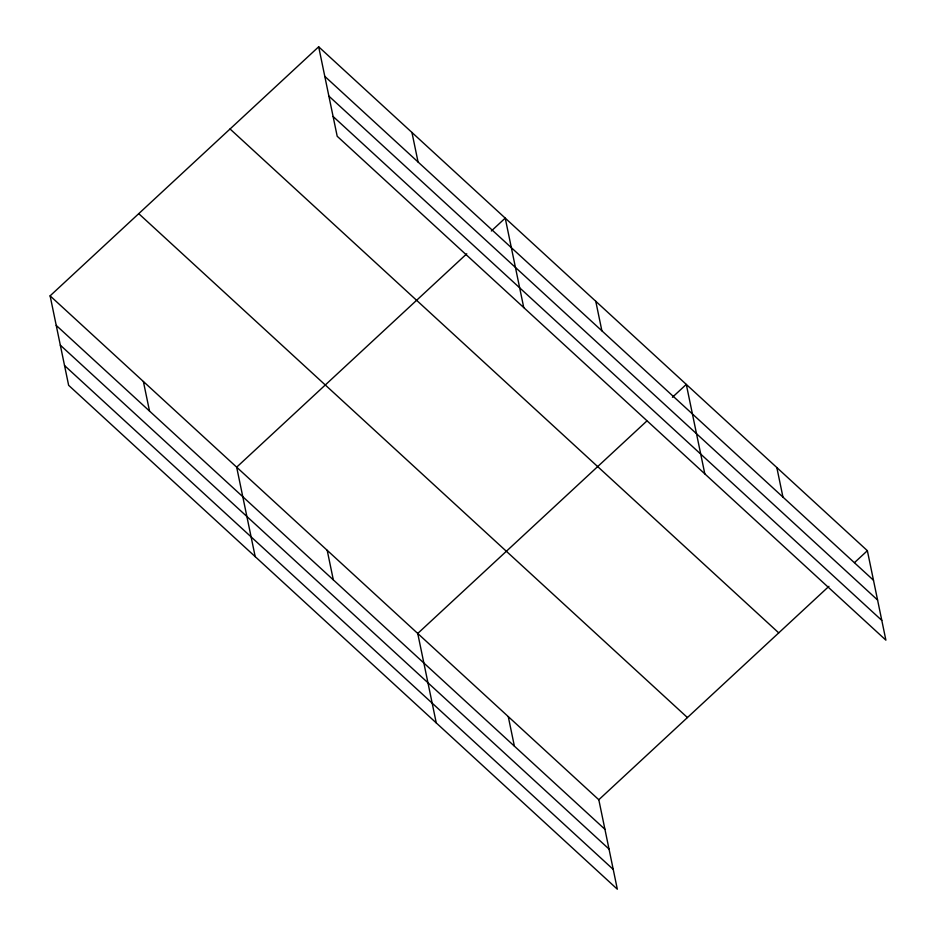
<?xml version="1.0" encoding="UTF-8"?>
<svg xmlns="http://www.w3.org/2000/svg" width="936" height="936" viewBox="0 0 936 936"><rect width="100%" height="100%" fill="white"/><g stroke="black" fill="none" stroke-linecap="round" stroke-linejoin="round"><path stroke-width="1.4" d="M50.111 295.846L598.806 799.742L617.327 889.2L68.632 385.304L50.111 295.846L318.673 46.8L867.368 550.696L885.889 640.154L337.194 136.258L318.673 46.8M466.783 253.773L236.668 467.169L255.189 556.627M491.341 230.993L505.229 218.123L523.75 307.581M646.788 421.048L417.737 633.461L436.258 722.92M672.411 397.285L686.299 384.404L704.82 473.862M598.806 799.742L828.922 586.334M854.545 562.571L867.368 550.696M324.792 76.354L873.487 580.238M328.887 96.115L877.582 600.011M333.099 116.485L881.794 620.381M230.045 128.981L778.74 632.876M138.739 213.665L687.433 717.561M56.23 325.4L604.925 829.296M60.325 345.173L609.02 849.057M64.537 365.543L613.244 869.427M776.833 467.555L782.952 497.098M595.764 301.263L601.883 330.817M411.945 132.467L418.064 162.01M508.271 716.602L514.39 746.144M327.202 550.309L333.321 579.864M143.383 381.514L149.514 411.056"/></g></svg>
